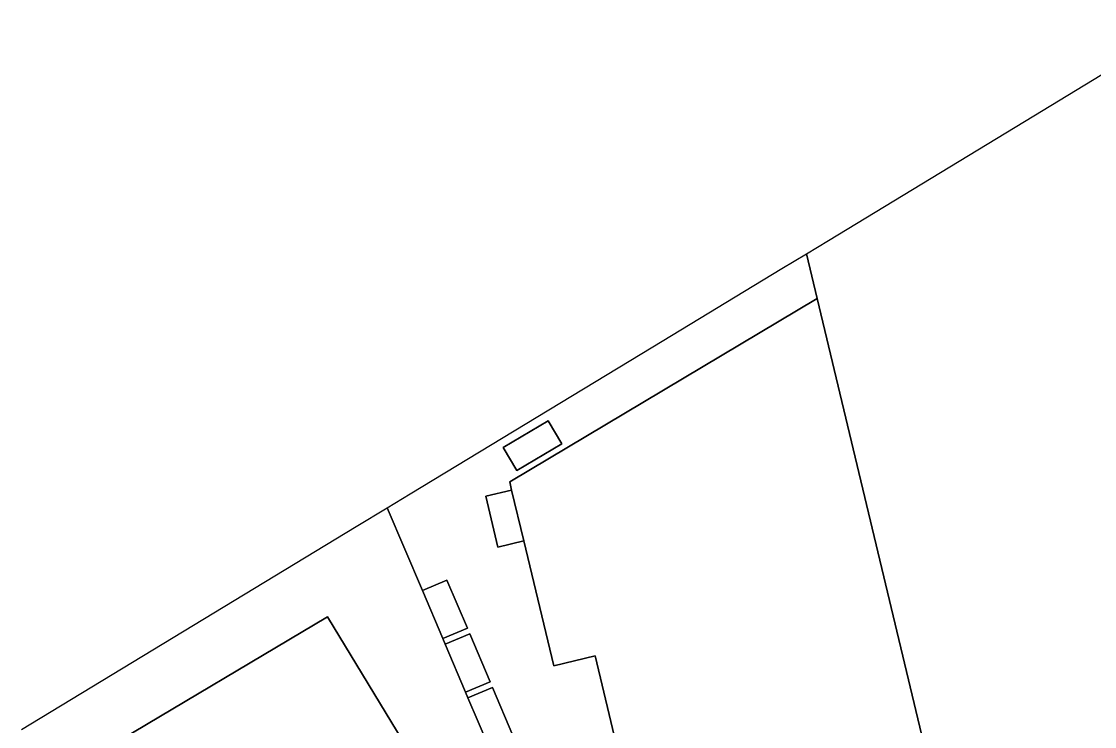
# Model space of a CAD drawing. Header units: millimetres. Extents: x 1888 to 2040, y 1705 to 1894.
# Drawn here: x 1943.4082 to 1943.4967, y 1823.0377 to 1823.0958 of the extents above; entities that cross this region are included whole.
import ezdxf

# ---------------------------------------------------------------- set-up
doc = ezdxf.new("R2010")
doc.units = ezdxf.units.MM

# ---------------------------------------------------------------- blocks, each defined once
blk = doc.blocks.new('PI Son Oms')
for p, q in [((-181.284684, -11.684317), (-181.271894, -11.676537)), ((-181.284684, -11.684317), (-181.271894, -11.676537)), ((-181.301594, -11.694567), (-181.284684, -11.684317)), ((-181.301594, -11.694567), (-181.284684, -11.684317)), ((-181.303414, -11.695677), (-181.301594, -11.694567)), ((-181.303414, -11.695677), (-181.301594, -11.694567)), ((-181.305434, -11.696897), (-181.303414, -11.695677)), ((-181.305434, -11.696897), (-181.303414, -11.695677)), ((-181.302544, -11.699347), (-181.303414, -11.695677)), ((-181.303414, -11.695677), (-181.302544, -11.699347)), ((-181.302544, -11.699347), (-181.303414, -11.695677)), ((-181.303414, -11.695677), (-181.302544, -11.699347)), ((-181.316084, -11.703347), (-181.305434, -11.696897)), ((-181.316084, -11.703347), (-181.305434, -11.696897)), ((-181.327874, -11.714457), (-181.302544, -11.699347)), ((-181.302544, -11.699347), (-181.327874, -11.714457)), ((-181.292334, -11.741967), (-181.302544, -11.699347)), ((-181.302544, -11.699347), (-181.292334, -11.741967)), ((-181.292334, -11.741967), (-181.302544, -11.699347)), ((-181.302544, -11.699347), (-181.292334, -11.741967)), ((-181.336084, -11.715447), (-181.316084, -11.703347)), ((-181.336084, -11.715447), (-181.316084, -11.703347)), ((-181.324714, -11.709427), (-181.328404, -11.711627)), ((-181.328404, -11.711627), (-181.324714, -11.709427)), ((-181.323584, -11.711317), (-181.324714, -11.709427)), ((-181.324714, -11.709427), (-181.323584, -11.711317)), ((-181.328404, -11.711627), (-181.327274, -11.713517)), ((-181.327274, -11.713517), (-181.328404, -11.711627)), ((-181.327274, -11.713517), (-181.323584, -11.711317)), ((-181.323584, -11.711317), (-181.327274, -11.713517)), ((-181.327714, -11.715137), (-181.327874, -11.714457)), ((-181.327874, -11.714457), (-181.327714, -11.715137)), ((-181.337974, -11.716587), (-181.336084, -11.715447)), ((-181.337974, -11.716587), (-181.336084, -11.715447)), ((-181.327714, -11.715137), (-181.329854, -11.715647)), ((-181.329854, -11.715647), (-181.327714, -11.715137)), ((-181.329854, -11.715647), (-181.328854, -11.719827)), ((-181.328854, -11.719827), (-181.329854, -11.715647)), ((-181.326714, -11.719317), (-181.327714, -11.715137)), ((-181.327714, -11.715137), (-181.326714, -11.719317)), ((-181.340534, -11.718137), (-181.337974, -11.716587)), ((-181.340534, -11.718137), (-181.337974, -11.716587)), ((-181.337974, -11.716587), (-181.335074, -11.723407)), ((-181.335074, -11.723407), (-181.337974, -11.716587)), ((-181.337974, -11.716587), (-181.335074, -11.723407)), ((-181.335074, -11.723407), (-181.337974, -11.716587)), ((-181.367334, -11.734377), (-181.340534, -11.718137)), ((-181.367334, -11.734377), (-181.340534, -11.718137)), ((-181.328854, -11.719827), (-181.326714, -11.719317)), ((-181.326714, -11.719317), (-181.328854, -11.719827)), ((-181.324244, -11.729607), (-181.326714, -11.719317)), ((-181.326714, -11.719317), (-181.324244, -11.729607)), ((-181.333044, -11.722547), (-181.335074, -11.723407)), ((-181.335074, -11.723407), (-181.333044, -11.722547)), ((-181.331364, -11.726507), (-181.333044, -11.722547)), ((-181.333044, -11.722547), (-181.331364, -11.726507)), ((-181.335074, -11.723407), (-181.333394, -11.727367)), ((-181.333394, -11.727367), (-181.335074, -11.723407)), ((-181.335074, -11.723407), (-181.333394, -11.727367)), ((-181.333394, -11.727367), (-181.335074, -11.723407)), ((-181.361004, -11.736337), (-181.342894, -11.725587)), ((-181.342894, -11.725587), (-181.361004, -11.736337)), ((-181.342894, -11.725587), (-181.324734, -11.755437)), ((-181.324734, -11.755437), (-181.342894, -11.725587)), ((-181.333394, -11.727367), (-181.331364, -11.726507)), ((-181.331364, -11.726507), (-181.333394, -11.727367)), ((-181.331164, -11.726967), (-181.333194, -11.727827)), ((-181.333194, -11.727827), (-181.331164, -11.726967)), ((-181.329484, -11.730927), (-181.331164, -11.726967)), ((-181.331164, -11.726967), (-181.329484, -11.730927)), ((-181.333394, -11.727367), (-181.333194, -11.727827)), ((-181.333194, -11.727827), (-181.333394, -11.727367)), ((-181.333394, -11.727367), (-181.333194, -11.727827)), ((-181.333194, -11.727827), (-181.333394, -11.727367)), ((-181.333194, -11.727827), (-181.331514, -11.731787)), ((-181.331514, -11.731787), (-181.333194, -11.727827)), ((-181.333194, -11.727827), (-181.331514, -11.731787)), ((-181.331514, -11.731787), (-181.333194, -11.727827)), ((-181.320824, -11.728787), (-181.324244, -11.729607)), ((-181.324244, -11.729607), (-181.320824, -11.728787)), ((-181.316294, -11.747707), (-181.320824, -11.728787)), ((-181.320824, -11.728787), (-181.316294, -11.747707)), ((-181.331514, -11.731787), (-181.329484, -11.730927)), ((-181.329484, -11.730927), (-181.331514, -11.731787)), ((-181.329284, -11.731387), (-181.331314, -11.732247)), ((-181.331314, -11.732247), (-181.329284, -11.731387)), ((-181.327604, -11.735347), (-181.329284, -11.731387)), ((-181.329284, -11.731387), (-181.327604, -11.735347)), ((-181.331514, -11.731787), (-181.331314, -11.732247)), ((-181.331314, -11.732247), (-181.331514, -11.731787)), ((-181.331514, -11.731787), (-181.331314, -11.732247)), ((-181.331314, -11.732247), (-181.331514, -11.731787)), ((-181.331314, -11.732247), (-181.329634, -11.736207)), ((-181.329634, -11.736207), (-181.331314, -11.732247)), ((-181.331314, -11.732247), (-181.329634, -11.736207)), ((-181.329634, -11.736207), (-181.331314, -11.732247)), ((-181.368114, -11.734847), (-181.367334, -11.734377)), ((-181.368114, -11.734847), (-181.367334, -11.734377))]:
    blk.add_line(p, q)

msp = doc.modelspace()

# ---------------------------------------------------------------- block references
msp.add_blockref('PI Son Oms', (2124.776342, 1834.77236))

doc.saveas('drawing.dxf')
